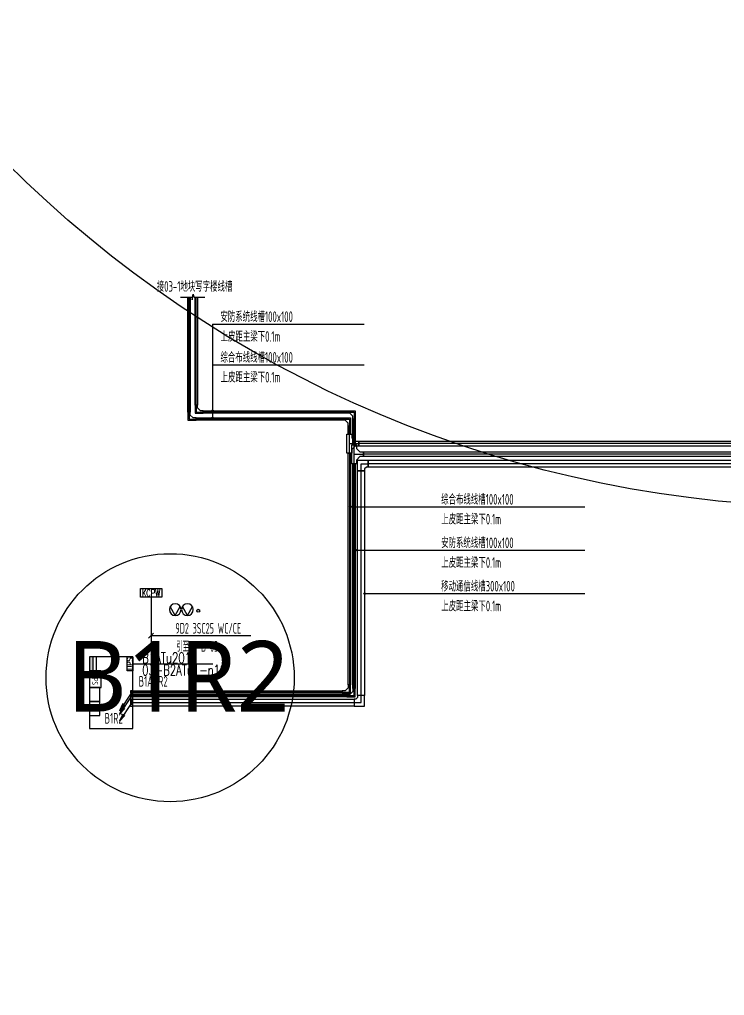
# Model space of a CAD drawing. Extents: x 0 to 3879896, y -114000 to 391286.
# Drawn here: x 1899607 to 1929539, y 229362 to 270816 of the extents above; entities that cross this region are included whole.
import ezdxf
from ezdxf.enums import TextEntityAlignment as Align

# ---------------------------------------------------------------- set-up
doc = ezdxf.new("R2010")
doc.units = 0
doc.header["$LTSCALE"] = 1000
doc.header["$MEASUREMENT"] = 0
doc.layers.get('0').update_dxf_attribs({"linetype": 'CONTINUOUS'})
for name, color, linetype in [('A无产权', 5, 'CONTINUOUS'), ('CABLETRAY_DOTE', 5, 'CONTINUOUS'), ('CABLETRAY_WEAK', 6, 'CONTINUOUS'), ('e-LDZ2', 4, 'CONTINUOUS'), ('E-P-NL', 6, 'CONTINUOUS'), ('e-XDD', 7, 'CONTINUOUS'), ('T-BAS', 11, '485_LINE'), ('T-BSA TEXT', 7, '485_LINE'), ('T-I-CHANNELS', 2, 'CONTINUOUS'), ('T-METER DATA', 150, 'C_LINE'), ('T-R-INTEGRATE', 1, 'CONTINUOUS'), ('T-SYSTEM BLOCK', 4, 'CONTINUOUS'), ('T-TEXT', 7, 'CONTINUOUS'), ('T-TEXT-RD', 3, 'CONTINUOUS'), ('T-铁塔', 3, 'CONTINUOUS'), ('XD', 3, 'CONTINUOUS')]:
    doc.layers.add(name, color=color, linetype=linetype)
doc.styles.add('_TCH_DIM', font='SIMPLEX', dxfattribs={"bigfont": 'GBCBIG'})
doc.styles.add('_TEL_DIM', font='SIMPLEX', dxfattribs={"width": 0.8, "height": 3.5, "bigfont": 'HZTXT'})
doc.styles.add('GBSTYLE', font='gbxwxt.shx', dxfattribs={"width": 0.6, "bigfont": 'gbhzfs.shx'})
doc.styles.add('HZTXT1', font='txtd.shx', dxfattribs={"width": 0.7, "bigfont": 'hztxt.shx'})
doc.styles.get("Standard").update_dxf_attribs({"font": 'GBENOR', "bigfont": 'GBCBIG'})
doc.linetypes.add('485_LINE', pattern='A,25.7,-3.58,["485",Standard,S=2.54,R=0,X=-3.2,Y=-1.27],-3.85', length=33.13)
doc.linetypes.add('C_LINE', pattern='A,25.7,-2.08,["C",Standard,S=2.54,R=0,X=-0.54,Y=-1.27],-2.35', length=30.13)

# ---------------------------------------------------------------- blocks, each defined once
blk = doc.blocks.new('SB1')
at = {"layer": 'T-BAS'}
blk.add_lwpolyline([(-450, 0), (450, 0), (450, -375), (-450, -375), (-450, 0)], dxfattribs=at)
at = {"layer": 'T-BAS', "color": 7, "style": 'HZTXT1', "width": 0.7}
blk.add_text('KCPW', height=300, dxfattribs=at).set_placement((0, -344), align=Align.CENTER)
blk = doc.blocks.new('sb2')
at = {"layer": 'T-BAS'}
for q in [(125, 216), (125, -216)]:
    blk.add_line((-250, 0), q, dxfattribs=at)
blk.add_circle((0, 0), 250, dxfattribs=at)
blk = doc.blocks.new('UPS1111111')
at = {"layer": 'e-LDZ2'}
blk.add_lwpolyline([(1572091, 301016), (1572991, 301016), (1572991, 300641), (1572091, 300641), (1572091, 301016)], dxfattribs=at)
at = {"layer": 'e-XDD', "style": 'HZTXT1', "width": 0.7}
blk.add_text('UPS', height=350, dxfattribs=at).set_placement((1572541, 300659), align=Align.CENTER)
blk = doc.blocks.new('$C30801101522724')
at = {"layer": 'T-SYSTEM BLOCK'}
blk.add_hatch(color=256, dxfattribs=at).paths.add_polyline_path([(0, 0), (0, -0.3), (1.2, -0.3), (1.2, 0)])
blk.add_line((0, 0), (1.2, 0), dxfattribs=at)
blk.add_lwpolyline([(0, -0.3), (1.2, -0.3), (1.2, 0.3), (0, 0.3)], close=True, dxfattribs=at)
at = {"style": '_TEL_DIM', "width": 0.8, "flags": 9}
blk.add_attdef('A', (0, 0), '', height=0.007, rotation=0.01, dxfattribs=at)
blk = doc.blocks.new('UPS')
at = {"layer": 'T-SYSTEM BLOCK'}
blk.add_lwpolyline([(-350, -500), (350, -500), (350, 0), (-350, 0)], close=True, dxfattribs=at)
at = {"layer": 'T-TEXT', "style": 'GBSTYLE', "width": 0.7}
blk.add_text('UPS', height=250, dxfattribs=at).set_placement((-215, -384))

msp = doc.modelspace()

# ---------------------------------------------------------------- hatches: boundary and pattern name
at = {"layer": 'T-SYSTEM BLOCK'}
h = msp.add_hatch(color=256, dxfattribs=at)
edge = h.paths.add_edge_path()
edge.add_arc((1904372.2, 242250.5), 52.5, 0, 360)
h.paths.add_polyline_path([(1903989.6, 241761.9), (1903857.1, 241456.6), (1904082, 241702)])
h = msp.add_hatch(color=256, dxfattribs=at)
edge = h.paths.add_edge_path()
edge.add_arc((1904372.2, 242100.5), 52.5, 0, 360)
h.paths.add_polyline_path([(1903989.6, 241611.9), (1903857.1, 241306.6), (1904082, 241552)])
h = msp.add_hatch(color=256, dxfattribs=at)
edge = h.paths.add_edge_path()
edge.add_arc((1904372.2, 241800.5), 52.5, 0, 360)
h.paths.add_polyline_path([(1903989.6, 241311.9), (1903857.1, 241006.6), (1904082, 241252)])
at = {"layer": 'T-TEXT', "linetype": 'ByBlock'}
h = msp.add_hatch(color=256, dxfattribs=at)
edge = h.paths.add_edge_path()
edge.add_arc((1907796.7, 254192), 37.5, 0, 360)
h = msp.add_hatch(color=256, dxfattribs=at)
edge = h.paths.add_edge_path()
edge.add_arc((1907796.7, 253890.7), 37.5, 0, 360)
h = msp.add_hatch(color=256, dxfattribs=at)
edge = h.paths.add_edge_path()
edge.add_arc((1913661.4, 250121), 37.5, 0, 360)
h = msp.add_hatch(color=256, dxfattribs=at)
edge = h.paths.add_edge_path()
edge.add_arc((1913861.4, 248276.4), 37.5, 0, 360)
h = msp.add_hatch(color=256, dxfattribs=at)
edge = h.paths.add_edge_path()
edge.add_arc((1914261.4, 246431.8), 37.5, 0, 360)

# ---------------------------------------------------------------- linework, layer by layer
at = {"layer": 'CABLETRAY_DOTE'}
for p, q in [((1906809.3, 254142.2, 0), (1906809.3, 259026.2, 0)), ((1907109.3, 254442, 0), (1907109.3, 259025.8, 0)), ((1906809.3, 254142.2, 0), (1906809.3, 253842.2, 0)), ((1907109.3, 254442, 0), (1907109.3, 254142, 0)), ((1907109.3, 254142, 0), (1907409.3, 254142, 0)), ((1907409.3, 254142, 0), (1913511.4, 254142, 0)), ((1913511.4, 254142, 0), (1913811.4, 254142, 0)), ((1913811.4, 254142, 0), (1913811.4, 253842, 0)), ((1906809.3, 253842.2, 0), (1907109.3, 253842.2, 0)), ((1913311.4, 253842, 0), (1907109.3, 253842.2, 0)), ((1913311.4, 253842, 0), (1913611.4, 253842, 0)), ((1913611.4, 253842, 0), (1913611.4, 253542, 0)), ((1913811.4, 252750.5, 0), (1913811.4, 253842, 0)), ((1913611.4, 253200.5, 0), (1913611.4, 253542, 0)), ((1913611.4, 252400.5, 0), (1913611.4, 253200.5, 0)), ((1913611.4, 252800.5, 0), (1914011.4, 252800.5, 0)), ((1913811.4, 251950.5, 0), (1913811.4, 252750.5, 0)), ((1930771.4, 252800.5, 0), (1914011.4, 252800.5, 0)), ((1913611.4, 252400.5, 0), (1913611.4, 242550.5, 0)), ((1913811.4, 252350.5, 0), (1914211.4, 252350.5, 0)), ((1930971.4, 252350.5, 0), (1914211.4, 252350.5, 0)), ((1913811.4, 242400.5, 0), (1913811.4, 251950.5, 0)), ((1913611.4, 242250.5, 0), (1913611.4, 242550.5, 0)), ((1913311.4, 242250.5, 0), (1904422.2, 242250.5, 0)), ((1904422.2, 242100.5, 0), (1913511.4, 242100.5, 0)), ((1913311.4, 242250.5, 0), (1913611.4, 242250.5, 0)), ((1913511.4, 242100.5, 0), (1913811.4, 242100.5, 0)), ((1913811.4, 242100.5, 0), (1913811.4, 242400.5, 0))]:
    msp.add_line(p, q, dxfattribs=at)
at = {"layer": 'CABLETRAY_DOTE', "linetype": 'ByBlock'}
for p, q in [((1914111.4, 251650.5, 0), (1914111.4, 251950.5, 0)), ((1914111.4, 251950.5, 0), (1914411.4, 251950.5, 0)), ((1914111.4, 242100.5, 0), (1914111.4, 251650.5, 0)), ((1931221.4, 251950.5, 0), (1914411.4, 251950.5, 0)), ((1914111.4, 241800.5, 0), (1914111.4, 242100.5, 0)), ((1904422.2, 241800.5, 0), (1913811.4, 241800.5, 0)), ((1913811.4, 241800.5, 0), (1914111.4, 241800.5, 0))]:
    msp.add_line(p, q, dxfattribs=at)
at = {"layer": 'CABLETRAY_WEAK'}
for p, q in [((1907059.3, 259025.8, 0), (1907159.3, 259025.8, 0)), ((1907059.3, 254442, 0), (1907059.3, 259025.8, 0)), ((1907159.3, 259025.8, 0), (1907159.3, 254442, 0)), ((1907159.3, 254442, 0), (1907059.3, 254442, 0)), ((1907059.3, 254442, 0), (1907059.3, 254092, 0)), ((1907159.3, 254442, 0), (1907059.3, 254442, 0)), ((1907159.3, 254317, 0), (1907159.3, 254442, 0)), ((1907284.3, 254192, 0), (1907159.3, 254317, 0)), ((1907409.3, 254192, 0), (1907284.3, 254192, 0)), ((1907409.3, 254092, 0), (1907409.3, 254192, 0)), ((1907409.3, 254192, 0), (1913511.4, 254192, 0)), ((1907409.3, 254092, 0), (1907409.3, 254192, 0)), ((1913511.4, 254192, 0), (1913511.4, 254092, 0)), ((1913511.4, 254192, 0), (1913861.4, 254192, 0)), ((1913511.4, 254092, 0), (1913511.4, 254192, 0)), ((1913861.4, 254192, 0), (1913861.4, 253842, 0)), ((1907059.3, 254092, 0), (1907409.3, 254092, 0)), ((1913511.4, 254092, 0), (1907409.3, 254092, 0)), ((1913636.4, 254092, 0), (1913511.4, 254092, 0)), ((1913761.4, 253967, 0), (1913636.4, 254092, 0)), ((1913761.4, 253842, 0), (1913761.4, 253967, 0)), ((1913761.4, 253842, 0), (1913861.4, 253842, 0)), ((1913761.4, 252750.5, 0), (1913761.4, 253842, 0)), ((1913861.4, 253842, 0), (1913761.4, 253842, 0)), ((1913861.4, 253842, 0), (1913861.4, 252750.5, 0)), ((1913711.4, 251950.5, 0), (1913711.4, 252750.5, 0)), ((1913711.4, 252750.5, 0), (1913911.4, 252750.5, 0)), ((1913861.4, 252750.5, 0), (1913761.4, 252750.5, 0)), ((1913911.4, 252750.5, 0), (1913911.4, 252600.5, 0)), ((1913911.4, 252600.5, 0), (1914061.4, 252450.5, 0)), ((1914061.4, 252250.5, 0), (1913911.4, 252100.5, 0)), ((1913911.4, 252100.5, 0), (1913911.4, 251950.5, 0)), ((1914061.4, 252450.5, 0), (1914211.4, 252450.5, 0)), ((1914211.4, 252250.5, 0), (1914061.4, 252250.5, 0)), ((1914211.4, 252250.5, 0), (1914211.4, 252450.5, 0)), ((1914211.4, 252450.5, 0), (1930971.4, 252450.5, 0)), ((1914211.4, 252450.5, 0), (1914211.4, 252250.5, 0)), ((1930971.4, 252250.5, 0), (1914211.4, 252250.5, 0)), ((1913911.4, 251950.5, 0), (1913711.4, 251950.5, 0)), ((1913761.4, 251950.5, 0), (1913861.4, 251950.5, 0)), ((1913761.4, 242400.5, 0), (1913761.4, 251950.5, 0)), ((1913861.4, 251950.5, 0), (1913861.4, 242400.5, 0)), ((1904322.2, 242150.5, 0), (1904422.2, 242050.5, 0)), ((1904322.2, 242050.5, 0), (1904422.2, 242150.5, 0)), ((1904422.2, 242050.5, 0), (1904422.2, 242150.5, 0)), ((1904422.2, 242150.5, 0), (1913511.4, 242150.5, 0)), ((1913511.4, 242150.5, 0), (1913511.4, 242050.5, 0)), ((1913636.4, 242150.5, 0), (1913511.4, 242150.5, 0)), ((1913511.4, 242150.5, 0), (1913511.4, 242050.5, 0)), ((1913761.4, 242275.5, 0), (1913636.4, 242150.5, 0)), ((1913861.4, 242400.5, 0), (1913761.4, 242400.5, 0)), ((1913761.4, 242400.5, 0), (1913761.4, 242275.5, 0)), ((1913861.4, 242400.5, 0), (1913761.4, 242400.5, 0)), ((1913861.4, 242050.5, 0), (1913861.4, 242400.5, 0)), ((1913511.4, 242050.5, 0), (1904422.2, 242050.5, 0)), ((1913511.4, 242050.5, 0), (1913861.4, 242050.5, 0))]:
    msp.add_line(p, q, dxfattribs=at)
at = {"layer": 'CABLETRAY_WEAK', "elevation": 0}
msp.add_lwpolyline([(1906438.5, 259026.4), (1906918.5, 259026), (1906939.2, 258907.8), (1906981.1, 259144.1), (1907001.8, 259026), (1907478.5, 259025.5)], dxfattribs=at)
msp.add_lwpolyline([(1904422.2, 242050.5), (1904422.2, 242150.5), (1904322.2, 242150.5), (1904322.2, 242050.5)], close=True, dxfattribs=at)
at = {"layer": 'T-BAS', "ltscale": 2.5}
msp.add_line((1905193.3, 246275.2, 0), (1905193.3, 242150.5), dxfattribs=at)
at = {"layer": 'T-BAS', "color": 3}
msp.add_circle((1906002.8, 242859.1), 5268.3, dxfattribs=at)
at = {"layer": 'T-BAS'}
msp.add_circle((1907196.6, 245703.9, 0), 61.5, dxfattribs=at)
at = {"layer": 'T-BSA TEXT', "linetype": 'ByBlock'}
for p, q in [((1905087.2, 244542.3), (1905299.4, 244754.5)), ((1905193.3, 244648.4), (1909427.1, 244648.4))]:
    msp.add_line(p, q, dxfattribs=at)
at = {"layer": 'T-I-CHANNELS'}
for p, q in [((1906759.3, 259026.2, 0), (1906859.3, 259026.2, 0)), ((1906759.3, 254142.2, 0), (1906759.3, 259026.2, 0)), ((1906859.3, 259026.2, 0), (1906859.3, 254142.2, 0)), ((1906859.3, 254142.2, 0), (1906759.3, 254142.2, 0)), ((1906759.3, 254142.2, 0), (1906759.3, 253792.2, 0)), ((1906859.3, 254142.2, 0), (1906759.3, 254142.2, 0)), ((1906859.3, 254017.2, 0), (1906859.3, 254142.2, 0)), ((1906759.3, 253792.2, 0), (1907109.3, 253792.2, 0)), ((1906984.3, 253892.2, 0), (1906859.3, 254017.2, 0)), ((1907109.3, 253892.2, 0), (1906984.3, 253892.2, 0)), ((1907109.3, 253792.2, 0), (1907109.3, 253892.2, 0)), ((1907109.3, 253892.2, 0), (1913311.4, 253892, 0)), ((1907109.3, 253792.2, 0), (1907109.3, 253892.2, 0)), ((1913311.4, 253792, 0), (1907109.3, 253792.2, 0)), ((1913311.4, 253892, 0), (1913311.4, 253792, 0)), ((1913311.4, 253892, 0), (1913661.4, 253892, 0)), ((1913311.4, 253792, 0), (1913311.4, 253892, 0)), ((1913436.4, 253792, 0), (1913311.4, 253792, 0)), ((1913561.4, 253667, 0), (1913436.4, 253792, 0)), ((1913661.4, 253892, 0), (1913661.4, 253542, 0)), ((1913561.4, 253542, 0), (1913561.4, 253667, 0)), ((1913561.4, 253542, 0), (1913661.4, 253542, 0)), ((1913561.4, 253200.5, 0), (1913561.4, 253542, 0)), ((1913661.4, 253542, 0), (1913561.4, 253542, 0)), ((1913661.4, 253542, 0), (1913661.4, 253200.5, 0)), ((1913511.4, 252400.5, 0), (1913511.4, 253200.5, 0)), ((1913511.4, 253200.5, 0), (1913711.4, 253200.5, 0)), ((1913661.4, 253200.5, 0), (1913561.4, 253200.5, 0)), ((1913711.4, 253200.5, 0), (1913711.4, 253050.5, 0)), ((1913711.4, 253050.5, 0), (1913861.4, 252900.5, 0)), ((1913861.4, 252900.5, 0), (1914011.4, 252900.5, 0)), ((1914011.4, 252700.5, 0), (1914011.4, 252900.5, 0)), ((1914011.4, 252900.5, 0), (1930771.4, 252900.5, 0)), ((1914011.4, 252900.5, 0), (1914011.4, 252700.5, 0)), ((1913861.4, 252700.5, 0), (1913711.4, 252550.5, 0)), ((1913711.4, 252550.5, 0), (1913711.4, 252400.5, 0)), ((1914011.4, 252700.5, 0), (1913861.4, 252700.5, 0)), ((1930771.4, 252700.5, 0), (1914011.4, 252700.5, 0)), ((1913711.4, 252400.5, 0), (1913511.4, 252400.5, 0)), ((1913561.4, 242550.5, 0), (1913561.4, 252400.5, 0)), ((1913561.4, 252400.5, 0), (1913661.4, 252400.5, 0)), ((1913661.4, 252400.5, 0), (1913661.4, 242550.5, 0)), ((1913661.4, 242550.5, 0), (1913561.4, 242550.5, 0)), ((1913661.4, 242550.5, 0), (1913561.4, 242550.5, 0)), ((1913561.4, 242550.5, 0), (1913561.4, 242425.5, 0)), ((1913661.4, 242200.5, 0), (1913661.4, 242550.5, 0)), ((1904322.2, 242300.5, 0), (1904422.2, 242200.5, 0)), ((1904322.2, 242200.5, 0), (1904422.2, 242300.5, 0)), ((1904422.2, 242200.5, 0), (1904422.2, 242300.5, 0)), ((1904422.2, 242300.5, 0), (1913311.4, 242300.5, 0)), ((1913311.4, 242200.5, 0), (1904422.2, 242200.5, 0)), ((1913311.4, 242300.5, 0), (1913311.4, 242200.5, 0)), ((1913436.4, 242300.5, 0), (1913311.4, 242300.5, 0)), ((1913311.4, 242300.5, 0), (1913311.4, 242200.5, 0)), ((1913311.4, 242200.5, 0), (1913661.4, 242200.5, 0)), ((1913561.4, 242425.5, 0), (1913436.4, 242300.5, 0))]:
    msp.add_line(p, q, dxfattribs=at)
at = {"layer": 'T-I-CHANNELS', "elevation": 0}
msp.add_lwpolyline([(1904422.2, 242200.5), (1904422.2, 242300.5), (1904322.2, 242300.5), (1904322.2, 242200.5)], close=True, dxfattribs=at)
msp.add_lwpolyline([(1904422.2, 242200.5), (1904422.2, 242300.5), (1904322.2, 242300.5), (1904322.2, 242200.5)], close=True, dxfattribs=at)
at = {"layer": 'T-METER DATA', "color": 1, "linetype": 'ByBlock'}
for centre, radius in [((1934380.6, 300106.3), 50000), ((1906500.7, 241804.8), 56335.3)]:
    msp.add_circle(centre, radius, dxfattribs=at)
at = {"layer": 'T-R-INTEGRATE', "elevation": 0}
for points in [[(1903021.4, 241850.5), (1903021.4, 242450.5), (1902571.4, 242450.5), (1902571.4, 241850.5)], [(1903021.4, 241250.5), (1903021.4, 241850.5), (1902571.4, 241850.5), (1902571.4, 241250.5)]]:
    msp.add_lwpolyline(points, close=True, dxfattribs=at)
at = {"layer": 'T-SYSTEM BLOCK'}
for p, q in [((1904372.2, 242250.5, 0), (1903857.1, 241456.6, 0)), ((1904372.2, 242100.5, 0), (1903857.1, 241306.6, 0)), ((1904372.2, 241800.5, 0), (1903857.1, 241006.6, 0)), ((1903989.6, 241761.9, 0), (1903857.1, 241456.6, 0)), ((1904082, 241702, 0), (1903857.1, 241456.6, 0)), ((1903989.6, 241611.9, 0), (1903857.1, 241306.6, 0)), ((1904082, 241552, 0), (1903857.1, 241306.6, 0)), ((1903989.6, 241311.9, 0), (1903857.1, 241006.6, 0)), ((1904082, 241252, 0), (1903857.1, 241006.6, 0))]:
    msp.add_line(p, q, dxfattribs=at)
at = {"layer": 'T-SYSTEM BLOCK', "linetype": 'ByBlock', "elevation": 0}
msp.add_lwpolyline([(1904422.8, 243750.5), (1902571.4, 243750.5), (1902571.4, 240700.5), (1904422.8, 240700.5)], close=True, dxfattribs=at)
at = {"layer": 'T-TEXT', "linetype": 'ByBlock'}
for p, q in [((1907796.7, 257879.9, 0), (1914243.4, 257879.9, 0)), ((1907796.7, 257879.9, 0), (1907796.7, 253890.7, 0)), ((1907796.7, 256152, 0), (1914243.4, 256152, 0)), ((1913661.4, 250121, 0), (1923614, 250121, 0)), ((1913861.4, 248276.4, 0), (1923614, 248276.4, 0)), ((1914261.4, 246431.8, 0), (1923614, 246431.8, 0))]:
    msp.add_line(p, q, dxfattribs=at)
for centre in [(1907796.7, 254192, 0), (1907796.7, 253890.7, 0), (1913661.4, 250121, 0), (1913861.4, 248276.4, 0), (1914261.4, 246431.8, 0)]:
    msp.add_circle(centre, 37.5, dxfattribs=at)
at = {"layer": 'T-铁塔', "linetype": 'ByBlock'}
for p, q in [((1913961.4, 251650.5, 0), (1913961.4, 252100.5, 0)), ((1913961.4, 252100.5, 0), (1914411.4, 252100.5, 0)), ((1914411.4, 252100.5, 0), (1914411.4, 251800.5, 0)), ((1914411.4, 251800.5, 0), (1914411.4, 252100.5, 0)), ((1914411.4, 252100.5, 0), (1931221.4, 252100.5, 0)), ((1913961.4, 251650.5, 0), (1914261.4, 251650.5, 0)), ((1913961.4, 242100.5, 0), (1913961.4, 251650.5, 0)), ((1914261.4, 251650.5, 0), (1913961.4, 251650.5, 0)), ((1914336.4, 251800.5, 0), (1914261.4, 251725.5, 0)), ((1914261.4, 251725.5, 0), (1914261.4, 251650.5, 0)), ((1914261.4, 251650.5, 0), (1914261.4, 242100.5, 0)), ((1914411.4, 251800.5, 0), (1914336.4, 251800.5, 0)), ((1931221.4, 251800.5, 0), (1914411.4, 251800.5, 0)), ((1914261.4, 242100.5, 0), (1913961.4, 242100.5, 0)), ((1913961.4, 242100.5, 0), (1913961.4, 242025.5, 0)), ((1914261.4, 242100.5, 0), (1913961.4, 242100.5, 0)), ((1914261.4, 241650.5, 0), (1914261.4, 242100.5, 0)), ((1904322.2, 241950.5, 0), (1904422.2, 241650.5, 0)), ((1904322.2, 241650.5, 0), (1904422.2, 241950.5, 0)), ((1904422.2, 241650.5, 0), (1904422.2, 241950.5, 0)), ((1904422.2, 241950.5, 0), (1913811.4, 241950.5, 0)), ((1913811.4, 241950.5, 0), (1913811.4, 241650.5, 0)), ((1913886.4, 241950.5, 0), (1913811.4, 241950.5, 0)), ((1913811.4, 241950.5, 0), (1913811.4, 241650.5, 0)), ((1913961.4, 242025.5, 0), (1913886.4, 241950.5, 0)), ((1913811.4, 241650.5, 0), (1904422.2, 241650.5, 0)), ((1913811.4, 241650.5, 0), (1914261.4, 241650.5, 0))]:
    msp.add_line(p, q, dxfattribs=at)
at = {"layer": 'T-铁塔', "linetype": 'ByBlock', "elevation": 0}
msp.add_lwpolyline([(1904422.2, 241650.5), (1904422.2, 241950.5), (1904322.2, 241950.5), (1904322.2, 241650.5)], close=True, dxfattribs=at)
msp.add_lwpolyline([(1904422.2, 241650.5), (1904422.2, 241950.5), (1904322.2, 241950.5), (1904322.2, 241650.5)], close=True, dxfattribs=at)
at = {"layer": 'XD'}
msp.add_line((1904422.8, 243450.5, 0), (1907816.7, 243450.5, 0), dxfattribs=at)

# ---------------------------------------------------------------- block references
at = {"layer": 'E-P-NL', "xscale": 0.6666666666715173, "yscale": 0.6666666666715173, "zscale": 0.6666666666715173, "rotation": 90}
msp.add_blockref('UPS1111111', (2104850.2, -804909.9, 0), dxfattribs=at)
at = {"layer": 'T-BAS', "ltscale": 2.5}
msp.add_blockref('SB1', (1905193.3, 246650.2, 0), dxfattribs=at)
at = {"layer": 'T-BAS', "xscale": -1, "rotation": 269.999943757661}
for p in [(1906218.6, 245752.6, 0), (1906736.3, 245752.6, 0)]:
    msp.add_blockref('sb2', p, dxfattribs=at)
at = {"layer": 'T-SYSTEM BLOCK', "xscale": 500, "yscale": 500, "zscale": 500, "rotation": 270}
msp.add_blockref('$C30801101522724', (1902721.4, 243750.5), dxfattribs=at)
at = {"layer": 'T-SYSTEM BLOCK', "rotation": 270}
msp.add_blockref('UPS', (1903071.4, 242800.5), dxfattribs=at)

# ---------------------------------------------------------------- texts
at = {"layer": 'A无产权', "color": 3, "insert": (1901622, 244422.9, 0), "char_height": 3000, "attachment_point": 1, "style": '_TCH_DIM'}
msp.add_mtext_dynamic_manual_height_columns('{\\fMicrosoft YaHei|b0|i0|c134|p34;B1R2}', width=5863.737, gutter_width=1750, heights=[0], dxfattribs=at)
at = {"layer": 'T-BSA TEXT', "linetype": 'ByBlock', "style": 'GBSTYLE', "width": 0.6}
for s, p in [('9D2 3SC25 WC/CE ', (1906227.5, 244734.4)), ('引至B1-D-03', (1906264.2, 243963.8))]:
    msp.add_text(s, height=450, dxfattribs=at).set_placement(p)
at = {"layer": 'T-TEXT', "linetype": 'ByBlock', "style": 'GBSTYLE', "width": 0.7}
for s, p in [('接03-1地块写字楼线槽', (1905433.5, 259253.1, 0)), ('安防系统线槽100x100', (1908138.5, 257969.3, 0)), ('上皮距主梁下0.1m', (1908146.3, 257128.6, 0)), ('综合布线线槽100x100', (1908138.5, 256241.4, 0)), ('上皮距主梁下0.1m', (1908146.3, 255400.7, 0)), ('综合布线线槽100x100', (1917509.1, 250210.3, 0)), ('上皮距主梁下0.1m', (1917516.9, 249369.7, 0)), ('安防系统线槽100x100', (1917509.1, 248365.7, 0)), ('上皮距主梁下0.1m', (1917516.9, 247525.1, 0)), ('移动通信线槽300x100', (1917509.1, 246521.1, 0)), ('上皮距主梁下0.1m', (1917516.9, 245680.5, 0))]:
    msp.add_text(s, height=450, dxfattribs=at).set_placement(p)
at = {"layer": 'T-TEXT', "style": 'GBSTYLE', "width": 0.7}
msp.add_text('B1APR2', height=450, dxfattribs=at).set_placement((1904667.7, 242480.1))
at = {"layer": 'T-TEXT-RD', "style": 'GBSTYLE', "width": 0.7}
msp.add_text('B1R2', height=450, dxfattribs=at).set_placement((1903221.4, 240909.6, 0))
at = {"layer": 'XD', "style": 'HZTXT1', "width": 0.7}
for s, p in [('B1ATu201 ', (1904811.8, 243479.8, 0)), ('03-B2ATu1-n10 ', (1904811.8, 242957.1, 0))]:
    msp.add_text(s, height=450, dxfattribs=at).set_placement(p)

doc.saveas('drawing.dxf')
